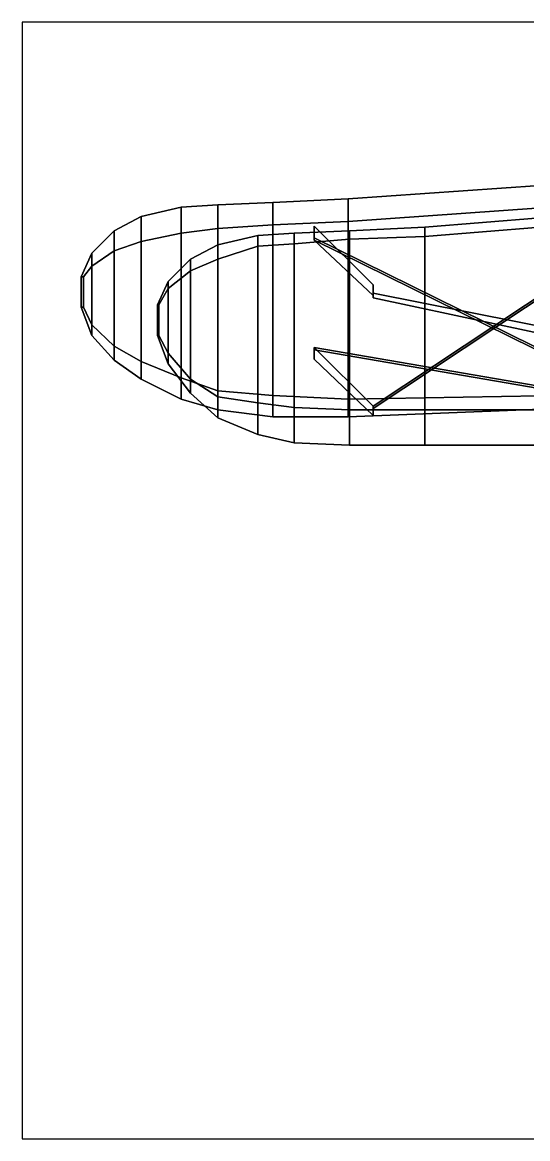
# Model space of a CAD drawing. Header units: millimetres. Extents: x -6 to 5.6, y -5.2 to 13.7.
# Drawn here: x -6.03 to -1.74, y -5.23 to 4.25 of the extents above; entities that cross this region are included whole.
import ezdxf

# ---------------------------------------------------------------- set-up
doc = ezdxf.new("R2010")
doc.units = ezdxf.units.MM
doc.header["$XCLIPFRAME"] = 2
doc.layers.add('drawing', color=9, linetype='Continuous')
doc.layers.add('wing1', color=5, linetype='Continuous')
picture_1 = doc.add_image_def('image1.gif', size_in_pixel=(1203, 979))

msp = doc.modelspace()

# ---------------------------------------------------------------- linework, layer by layer
at = {"layer": 'wing1'}
for points in [[(-3.26, 2.56, 1.42), (-0.98, 2.72, 1.32), (-0.98, 2.91, 1.21), (-3.26, 2.75, 1.3)], [(-3.26, 2.75, 1.3), (-0.98, 2.91, 1.21), (-0.98, 2.72, 1.1), (-3.26, 2.56, 1.18)], [(-3.9, 2.53, 1.44), (-3.26, 2.56, 1.42), (-3.26, 2.75, 1.3), (-3.9, 2.72, 1.32)], [(-3.9, 2.72, 1.32), (-3.26, 2.75, 1.3), (-3.26, 2.56, 1.18), (-3.9, 2.53, 1.21)], [(-5.02, 2.39, 1.49), (-4.68, 2.46, 1.47), (-4.68, 2.68, 1.35), (-5.02, 2.6, 1.38)], [(-5.02, 2.6, 1.38), (-4.68, 2.68, 1.35), (-4.68, 2.46, 1.25), (-5.02, 2.39, 1.26)], [(-4.68, 2.46, 1.47), (-4.37, 2.5, 1.46), (-4.37, 2.7, 1.34), (-4.68, 2.68, 1.35)], [(-4.68, 2.68, 1.35), (-4.37, 2.7, 1.34), (-4.37, 2.5, 1.23), (-4.68, 2.46, 1.25)], [(-4.37, 2.5, 1.46), (-3.9, 2.53, 1.44), (-3.9, 2.72, 1.32), (-4.37, 2.7, 1.34)], [(-4.37, 2.7, 1.34), (-3.9, 2.72, 1.32), (-3.9, 2.53, 1.21), (-4.37, 2.5, 1.23)], [(-3.26, 1.05, 1.42), (-0.98, 1.09, 1.32), (-0.98, 2.72, 1.32), (-3.26, 2.56, 1.42)], [(-0.98, 2.72, 1.1), (-0.98, 1.09, 1.1), (-3.26, 1.05, 1.18), (-3.26, 2.56, 1.18)], [(-2.61, 2.43, -0.47), (-0.65, 2.59, -0.46), (-0.65, 2.67, -0.56), (-2.61, 2.51, -0.58)], [(-2.61, 2.51, -0.58), (-0.65, 2.67, -0.56), (-0.65, 2.59, -0.66), (-2.61, 2.43, -0.7)], [(-5.25, 2.31, 1.49), (-5.02, 2.39, 1.49), (-5.02, 2.6, 1.38), (-5.25, 2.48, 1.38)], [(-5.25, 2.48, 1.38), (-5.02, 2.6, 1.38), (-5.02, 2.39, 1.26), (-5.25, 2.31, 1.29)], [(-3.9, 1.08, 1.44), (-3.26, 1.05, 1.42), (-3.26, 2.56, 1.42), (-3.9, 2.53, 1.44)], [(-3.26, 2.56, 1.18), (-3.26, 1.05, 1.18), (-3.9, 1.08, 1.21), (-3.9, 2.53, 1.21)], [(-2.61, 0.96, -0.47), (-0.65, 0.96, -0.46), (-0.65, 2.59, -0.46), (-2.61, 2.43, -0.47)], [(-0.65, 2.59, -0.66), (-0.65, 0.96, -0.66), (-2.61, 0.96, -0.7), (-2.61, 2.43, -0.7)], [(-5.44, 2.18, 1.47), (-5.25, 2.31, 1.49), (-5.25, 2.48, 1.38), (-5.44, 2.29, 1.39)], [(-5.44, 2.29, 1.39), (-5.25, 2.48, 1.38), (-5.25, 2.31, 1.29), (-5.44, 2.18, 1.32)], [(-4.68, 1.23, 1.47), (-4.37, 1.12, 1.46), (-4.37, 2.5, 1.46), (-4.68, 2.46, 1.47)], [(-4.37, 2.5, 1.23), (-4.37, 1.12, 1.23), (-4.68, 1.23, 1.25), (-4.68, 2.46, 1.25)], [(-4.37, 1.12, 1.46), (-3.9, 1.08, 1.44), (-3.9, 2.53, 1.44), (-4.37, 2.5, 1.46)], [(-3.9, 2.53, 1.21), (-3.9, 1.08, 1.21), (-4.37, 1.12, 1.23), (-4.37, 2.5, 1.23)], [(-3.72, 2.37, -0.47), (-3.25, 2.41, -0.47), (-3.25, 2.48, -0.58), (-3.72, 2.46, -0.58)], [(-3.72, 2.46, -0.58), (-3.25, 2.48, -0.58), (-3.25, 2.41, -0.7), (-3.72, 2.37, -0.7)], [(-3.55, 2.52, 1.2), (-3.55, 2.4, 1.2), (-3.05, 1.93, -0.47), (-3.05, 2.02, -0.47)], [(-3.05, 2.02, -0.47), (-3.05, 1.93, -0.47), (-3.55, 2.4, 1.2), (-3.55, 2.52, 1.2)], [(-3.25, 2.41, -0.47), (-2.61, 2.43, -0.47), (-2.61, 2.51, -0.58), (-3.25, 2.48, -0.58)], [(-3.25, 2.48, -0.58), (-2.61, 2.51, -0.58), (-2.61, 2.43, -0.7), (-3.25, 2.41, -0.7)], [(-5.25, 1.5, 1.49), (-5.02, 1.37, 1.49), (-5.02, 2.39, 1.49), (-5.25, 2.31, 1.49)], [(-5.02, 2.39, 1.26), (-5.02, 1.37, 1.26), (-5.25, 1.5, 1.29), (-5.25, 2.31, 1.29)], [(-5.02, 1.37, 1.49), (-4.68, 1.23, 1.47), (-4.68, 2.46, 1.47), (-5.02, 2.39, 1.49)], [(-4.68, 2.46, 1.25), (-4.68, 1.23, 1.25), (-5.02, 1.37, 1.26), (-5.02, 2.39, 1.26)], [(-4.37, 2.24, -0.47), (-4.03, 2.35, -0.47), (-4.03, 2.44, -0.58), (-4.37, 2.36, -0.58)], [(-4.37, 2.36, -0.58), (-4.03, 2.44, -0.58), (-4.03, 2.35, -0.7), (-4.37, 2.24, -0.69)], [(-4.03, 2.35, -0.47), (-3.72, 2.37, -0.47), (-3.72, 2.46, -0.58), (-4.03, 2.44, -0.58)], [(-4.03, 2.44, -0.58), (-3.72, 2.46, -0.58), (-3.72, 2.37, -0.7), (-4.03, 2.35, -0.7)], [(-4.03, 1.02, -0.47), (-3.72, 0.98, -0.47), (-3.72, 2.37, -0.47), (-4.03, 2.35, -0.47)], [(-3.72, 2.37, -0.7), (-3.72, 0.98, -0.7), (-4.03, 1.02, -0.7), (-4.03, 2.35, -0.7)], [(-3.72, 0.98, -0.47), (-3.25, 0.96, -0.47), (-3.25, 2.41, -0.47), (-3.72, 2.37, -0.47)], [(-3.25, 2.41, -0.7), (-3.25, 0.96, -0.7), (-3.72, 0.98, -0.7), (-3.72, 2.37, -0.7)], [(-0.65, 0.99, -0.47), (-0.65, 0.97, -0.47), (-3.55, 2.4, 1.2), (-3.55, 2.42, 1.2)], [(-3.55, 2.42, 1.2), (-3.55, 2.4, 1.2), (-0.65, 0.97, -0.47), (-0.65, 0.99, -0.47)], [(-3.25, 0.96, -0.47), (-2.61, 0.96, -0.47), (-2.61, 2.43, -0.47), (-3.25, 2.41, -0.47)], [(-2.61, 2.43, -0.7), (-2.61, 0.96, -0.7), (-3.25, 0.96, -0.7), (-3.25, 2.41, -0.7)], [(-5.51, 2.09, 1.46), (-5.44, 2.18, 1.47), (-5.44, 2.29, 1.39), (-5.53, 2.09, 1.4)], [(-5.53, 2.09, 1.4), (-5.44, 2.29, 1.39), (-5.44, 2.18, 1.32), (-5.51, 2.09, 1.35)], [(-5.44, 1.68, 1.47), (-5.25, 1.5, 1.49), (-5.25, 2.31, 1.49), (-5.44, 2.18, 1.47)], [(-5.25, 2.31, 1.29), (-5.25, 1.5, 1.29), (-5.44, 1.68, 1.32), (-5.44, 2.18, 1.32)], [(-4.6, 2.14, -0.49), (-4.37, 2.24, -0.47), (-4.37, 2.36, -0.58), (-4.6, 2.24, -0.58)], [(-4.6, 2.24, -0.58), (-4.37, 2.36, -0.58), (-4.37, 2.24, -0.69), (-4.6, 2.14, -0.66)], [(-4.37, 1.07, -0.47), (-4.03, 1.02, -0.47), (-4.03, 2.35, -0.47), (-4.37, 2.24, -0.47)], [(-4.03, 2.35, -0.7), (-4.03, 1.02, -0.7), (-4.37, 1.07, -0.69), (-4.37, 2.24, -0.69)], [(-0.98, 2.36, 1.1), (-0.98, 2.34, 1.1), (-3.05, 0.97, -0.47), (-3.05, 0.99, -0.47)], [(-3.05, 0.99, -0.47), (-3.05, 0.97, -0.47), (-0.98, 2.34, 1.1), (-0.98, 2.36, 1.1)], [(-4.79, 1.99, -0.52), (-4.6, 2.14, -0.49), (-4.6, 2.24, -0.58), (-4.79, 2.05, -0.58)], [(-4.79, 2.05, -0.58), (-4.6, 2.24, -0.58), (-4.6, 2.14, -0.66), (-4.79, 1.99, -0.63)], [(-4.6, 1.22, -0.49), (-4.37, 1.07, -0.47), (-4.37, 2.24, -0.47), (-4.6, 2.14, -0.49)], [(-4.37, 2.24, -0.69), (-4.37, 1.07, -0.69), (-4.6, 1.22, -0.66), (-4.6, 2.14, -0.66)], [(-5.53, 2.09, 1.4), (-5.53, 1.83, 1.4), (-5.51, 1.83, 1.46), (-5.51, 2.09, 1.46)], [(-5.51, 2.09, 1.35), (-5.51, 1.83, 1.35), (-5.53, 1.83, 1.4), (-5.53, 2.09, 1.4)], [(-5.51, 1.83, 1.46), (-5.44, 1.68, 1.47), (-5.44, 2.18, 1.47), (-5.51, 2.09, 1.46)], [(-5.44, 2.18, 1.32), (-5.44, 1.68, 1.32), (-5.51, 1.83, 1.35), (-5.51, 2.09, 1.35)], [(-4.79, 1.44, -0.52), (-4.6, 1.22, -0.49), (-4.6, 2.14, -0.49), (-4.79, 1.99, -0.52)], [(-4.6, 2.14, -0.66), (-4.6, 1.22, -0.66), (-4.79, 1.44, -0.63), (-4.79, 1.99, -0.63)], [(-4.87, 1.85, -0.54), (-4.79, 1.99, -0.52), (-4.79, 2.05, -0.58), (-4.88, 1.85, -0.58)], [(-4.88, 1.85, -0.58), (-4.79, 2.05, -0.58), (-4.79, 1.99, -0.63), (-4.87, 1.85, -0.6)], [(-4.87, 1.59, -0.54), (-4.79, 1.44, -0.52), (-4.79, 1.99, -0.52), (-4.87, 1.85, -0.54)], [(-4.79, 1.99, -0.63), (-4.79, 1.44, -0.63), (-4.87, 1.59, -0.6), (-4.87, 1.85, -0.6)], [(-3.05, 1.95, -0.47), (-3.05, 1.91, -0.47), (-0.98, 1.47, 1.1), (-0.98, 1.54, 1.1)], [(-0.98, 1.54, 1.1), (-0.98, 1.47, 1.1), (-3.05, 1.91, -0.47), (-3.05, 1.95, -0.47)], [(-5.53, 1.83, 1.4), (-5.44, 1.59, 1.39), (-5.44, 1.68, 1.47), (-5.51, 1.83, 1.46)], [(-5.51, 1.83, 1.35), (-5.44, 1.68, 1.32), (-5.44, 1.59, 1.39), (-5.53, 1.83, 1.4)], [(-4.88, 1.85, -0.58), (-4.88, 1.59, -0.58), (-4.87, 1.59, -0.54), (-4.87, 1.85, -0.54)], [(-4.87, 1.85, -0.6), (-4.87, 1.59, -0.6), (-4.88, 1.59, -0.58), (-4.88, 1.85, -0.58)], [(-5.44, 1.59, 1.39), (-5.25, 1.38, 1.38), (-5.25, 1.5, 1.49), (-5.44, 1.68, 1.47)], [(-5.44, 1.68, 1.32), (-5.25, 1.5, 1.29), (-5.25, 1.38, 1.38), (-5.44, 1.59, 1.39)], [(-4.88, 1.59, -0.58), (-4.79, 1.35, -0.58), (-4.79, 1.44, -0.52), (-4.87, 1.59, -0.54)], [(-4.87, 1.59, -0.6), (-4.79, 1.44, -0.63), (-4.79, 1.35, -0.58), (-4.88, 1.59, -0.58)], [(-5.25, 1.38, 1.38), (-5.02, 1.22, 1.38), (-5.02, 1.37, 1.49), (-5.25, 1.5, 1.49)], [(-5.25, 1.5, 1.29), (-5.02, 1.37, 1.26), (-5.02, 1.22, 1.38), (-5.25, 1.38, 1.38)], [(-4.79, 1.35, -0.58), (-4.6, 1.1, -0.58), (-4.6, 1.22, -0.49), (-4.79, 1.44, -0.52)], [(-4.79, 1.44, -0.63), (-4.6, 1.22, -0.66), (-4.6, 1.1, -0.58), (-4.79, 1.35, -0.58)], [(-3.05, 0.99, -0.47), (-3.05, 0.91, -0.47), (-3.55, 1.39, 1.2), (-3.55, 1.49, 1.2)], [(-3.55, 1.49, 1.2), (-3.55, 1.39, 1.2), (-3.05, 0.91, -0.47), (-3.05, 0.99, -0.47)], [(-3.55, 1.49, 1.2), (-3.55, 1.47, 1.2), (-0.65, 0.97, -0.47), (-0.65, 0.99, -0.47)], [(-0.65, 0.99, -0.47), (-0.65, 0.97, -0.47), (-3.55, 1.47, 1.2), (-3.55, 1.49, 1.2)], [(-5.02, 1.22, 1.38), (-4.68, 1.05, 1.35), (-4.68, 1.23, 1.47), (-5.02, 1.37, 1.49)], [(-5.02, 1.37, 1.26), (-4.68, 1.23, 1.25), (-4.68, 1.05, 1.35), (-5.02, 1.22, 1.38)], [(-4.68, 1.05, 1.35), (-4.37, 0.96, 1.34), (-4.37, 1.12, 1.46), (-4.68, 1.23, 1.47)], [(-4.68, 1.23, 1.25), (-4.37, 1.12, 1.23), (-4.37, 0.96, 1.34), (-4.68, 1.05, 1.35)], [(-4.6, 1.1, -0.58), (-4.37, 0.89, -0.58), (-4.37, 1.07, -0.47), (-4.6, 1.22, -0.49)], [(-4.6, 1.22, -0.66), (-4.37, 1.07, -0.69), (-4.37, 0.89, -0.58), (-4.6, 1.1, -0.58)], [(-4.37, 0.96, 1.34), (-3.9, 0.9, 1.32), (-3.9, 1.08, 1.44), (-4.37, 1.12, 1.46)], [(-4.37, 1.12, 1.23), (-3.9, 1.08, 1.21), (-3.9, 0.9, 1.32), (-4.37, 0.96, 1.34)], [(-4.37, 0.89, -0.58), (-4.03, 0.75, -0.58), (-4.03, 1.02, -0.47), (-4.37, 1.07, -0.47)], [(-4.37, 1.07, -0.69), (-4.03, 1.02, -0.7), (-4.03, 0.75, -0.58), (-4.37, 0.89, -0.58)], [(-3.9, 0.9, 1.32), (-3.26, 0.9, 1.3), (-3.26, 1.05, 1.42), (-3.9, 1.08, 1.44)], [(-3.9, 1.08, 1.21), (-3.26, 1.05, 1.18), (-3.26, 0.9, 1.3), (-3.9, 0.9, 1.32)], [(-3.26, 0.9, 1.3), (-0.98, 0.99, 1.21), (-0.98, 1.09, 1.32), (-3.26, 1.05, 1.42)], [(-3.26, 1.05, 1.18), (-0.98, 1.09, 1.1), (-0.98, 0.99, 1.21), (-3.26, 0.9, 1.3)], [(-4.03, 0.75, -0.58), (-3.72, 0.68, -0.58), (-3.72, 0.98, -0.47), (-4.03, 1.02, -0.47)], [(-4.03, 1.02, -0.7), (-3.72, 0.98, -0.7), (-3.72, 0.68, -0.58), (-4.03, 0.75, -0.58)], [(-3.72, 0.68, -0.58), (-3.25, 0.66, -0.58), (-3.25, 0.96, -0.47), (-3.72, 0.98, -0.47)], [(-3.72, 0.98, -0.7), (-3.25, 0.96, -0.7), (-3.25, 0.66, -0.58), (-3.72, 0.68, -0.58)], [(-3.25, 0.66, -0.58), (-2.61, 0.66, -0.58), (-2.61, 0.96, -0.47), (-3.25, 0.96, -0.47)], [(-3.25, 0.96, -0.7), (-2.61, 0.96, -0.7), (-2.61, 0.66, -0.58), (-3.25, 0.66, -0.58)], [(-2.61, 0.66, -0.58), (-0.65, 0.66, -0.56), (-0.65, 0.96, -0.46), (-2.61, 0.96, -0.47)], [(-2.61, 0.96, -0.7), (-0.65, 0.96, -0.66), (-0.65, 0.66, -0.56), (-2.61, 0.66, -0.58)]]:
    msp.add_3dface(points, dxfattribs=at)

# ---------------------------------------------------------------- pictures from other files: only their frames are drawn
at = {"layer": 'drawing'}
image = msp.add_image(picture_1, insert=(6.46, 4.25, -13.9), size_in_units=(15.645, 12.7319), rotation=-90, dxfattribs=dict(at, fade=63))
image.dxf.v_pixel = (-0.013005, -1e-18)
image.set_boundary_path([(-0.5, 18.1), (728.45, 909.296)])
image.dxf.flags = 15

doc.saveas('drawing.dxf')
